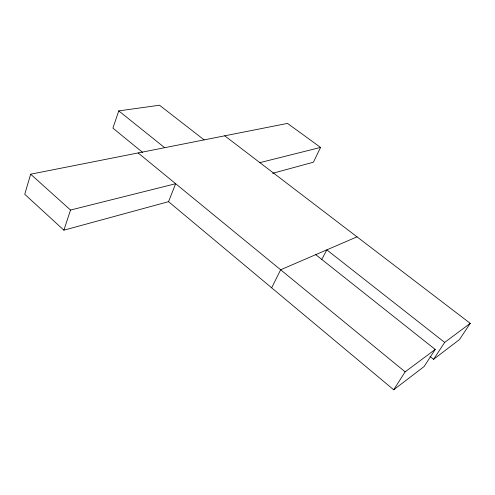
<?xml version="1.0" encoding="UTF-8"?>
<svg xmlns="http://www.w3.org/2000/svg" width="495" height="495" viewBox="0 0 495 495"><rect width="100%" height="100%" fill="white"/><g stroke="black" fill="none" stroke-linecap="round" stroke-linejoin="round"><path stroke-width="0.74" d="M30.659 174.203L24.75 194.281L63.88 230.181L168.547 201.669L175.663 183.713L70.525 210.041L30.659 174.203L287.515 123.397L320.568 147.43L313.415 162.199L272.646 173.306M63.88 230.181L70.525 210.041M204.138 139.887L159.501 105.218L118.763 110.892L112.903 128.125L142.622 152.411M271.65 287.812L280.646 269.781L357.013 236.845M321.837 259.355L326.818 249.864L444.659 342.416L470.25 323.346L224.749 135.809M168.547 201.669L393.698 389.782L405.145 371.85L435.21 349.451L315.73 254.647M435.21 349.451L424.042 366.616L393.698 389.782M429.976 356.431L433.589 359.321L444.659 342.416M470.25 323.346L459.478 339.558L433.589 359.321M259.856 162.632L320.568 147.43M118.763 110.892L164.656 147.696M138.13 152.943L405.145 371.85"/></g></svg>
